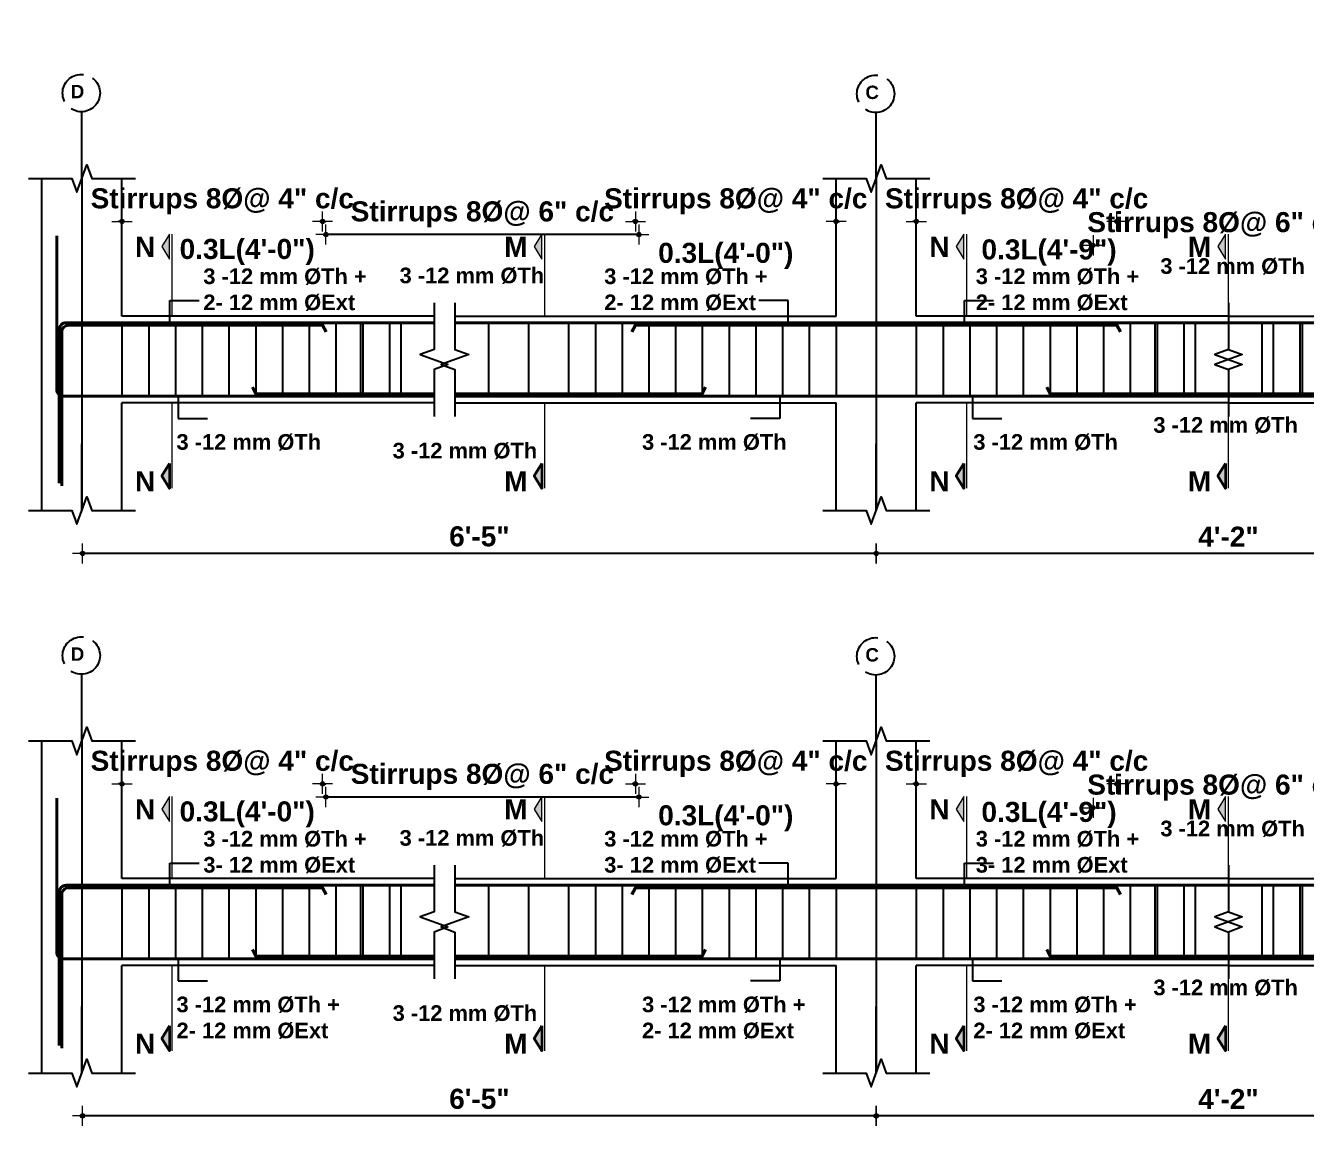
# Model space of a CAD drawing. Header units: inches. Extents: x -12071822 to 12321209, y -1222525 to 1319227.
# Drawn here: x 128550.7 to 128933.8, y 48822 to 49155.5 of the extents above; entities that cross this region are included whole.
import ezdxf

# ---------------------------------------------------------------- set-up
doc = ezdxf.new("R2010")
doc.units = ezdxf.units.IN
doc.header["$MEASUREMENT"] = 0
doc.header["$PDMODE"] = 35
doc.linetypes.add('ACAD_ISO02W100', pattern=[15, 12, -3])
for name, color, linetype, lineweight in [('BAR', 5, 'Continuous', 40), ('Dimension', 130, 'Continuous', 9), ('Hatch', 9, 'Continuous', 9), ('HATCH1', 4, 'ACAD_ISO02W100', 13), ('TEXT', 255, 'Continuous', 35), ('Windows', 151, 'Continuous', 15)]:
    doc.layers.add(name, color=color, linetype=linetype, lineweight=lineweight)
doc.layers.add('STIRRUP', color=10, linetype='Continuous')
doc.styles.add('1.8 str', font='times.ttf', dxfattribs={"width": 0.8, "height": 6})
doc.styles.add('STYLE1', font='arialbd.ttf')
doc.dimstyles.new('1.4', dxfattribs={"dimscale": 0, "dimtxt": 6, "dimasz": 0.5, "dimexe": 2, "dimexo": 9, "dimgap": 2, "dimtad": 1, "dimdec": 0, "dimlfac": 0.5, "dimzin": 3, "dimdsep": 46, "dimlunit": 4, "dimtxsty": '1.8 str', "dimblk": 'DIM', "dimcen": 3, "dimdle": 3, "dimse1": 1, "dimse2": 1, "dimclrd": 256, "dimclre": 256, "dimclrt": 7, "dimadec": 1, "dimazin": 2, "dimtfac": 1, "dimtdec": 0, "dimtix": 1, "dimtofl": 0, "dimtmove": 2, "dimatfit": 3, "dimldrblk": 'ARROW', "dimfxl": 2, "dimfrac": 2, "dimtolj": 2, "dimtzin": 0, "dimarcsym": 0})

# ---------------------------------------------------------------- blocks, each defined once
blk = doc.blocks.new('DIM')
at = {"layer": 'Dimension'}
h = blk.add_hatch(color=256, dxfattribs=at)
h.paths.add_polyline_path([(0, 1.28), (0, 0), (1.28, 0, 0.414214)])
h.paths.add_polyline_path([(1.28, 0), (0, 0), (0, -1.28, 0.414214)])
h.paths.add_polyline_path([(0, 0), (-1.28, 0, 0.414214), (0, -1.28)])
h.paths.add_polyline_path([(0, 1.28, 0.414214), (-1.28, 0), (0, 0)])
for p, q in [((-6, 0), (6, 0)), ((0, 6), (0, -6))]:
    blk.add_line(p, q, dxfattribs=at)
blk.add_circle((0, 0), 1.28, dxfattribs=at)
blk = doc.blocks.new('*D3058')
at = {"layer": 'Defpoints', "color": 0, "ltscale": 10, "transparency": 16777216}
for p in [(128817.1, 48928.63), (128817.1, 48915.09), (128877.1, 48897.58)]:
    blk.add_point(p, dxfattribs=at)
at = {"layer": 'Dimension', "lineweight": -2, "ltscale": 10, "transparency": 16777216}
for p, q in [((128816.6, 48928.63), (128816.1, 48928.63)), ((128877.6, 48928.63), (128878.1, 48928.63))]:
    blk.add_line(p, q, dxfattribs=at)
at = {"layer": 'Dimension', "lineweight": -2, "ltscale": 10, "transparency": 16777216, "xscale": 0.5, "yscale": 0.5, "zscale": 0.5}
blk.add_blockref('DIM', (128817.1, 48928.63), dxfattribs=at)
at = {"layer": 'Dimension', "lineweight": -2, "ltscale": 10, "transparency": 16777216, "xscale": 0.5, "yscale": 0.5, "zscale": 0.5, "rotation": 180}
blk.add_blockref('DIM', (128877.1, 48928.63), dxfattribs=at)
at = {"layer": 'Dimension', "color": 7, "ltscale": 10, "transparency": 16777216, "insert": (128847.1, 48934.66), "char_height": 6, "attachment_point": 5, "style": 'STYLE1'}
blk.add_mtext('\\A2;Stirrups 8%%C@ 4" c/c', dxfattribs=at)
blk = doc.blocks.new('ARROW')
at = {"layer": 'Hatch'}
h = blk.add_hatch(color=256, dxfattribs=at)
h.dxf.hatch_style = 1
h.paths.add_polyline_path([(12191115.76, -1270860.08), (12191485.38, -1270660.08), (12191115.76, -1270660.08)])
for p, q in [((12191115.76, -1270860.08), (12191115.76, -1270060.08)), ((12191015.76, -1270160.08), (12196382.95, -1270160.08)), ((12191485.38, -1270660.08), (12190746.15, -1270660.08)), ((12190746.15, -1270660.08), (12191115.76, -1270860.08)), ((12191485.38, -1270660.08), (12191115.76, -1270860.08))]:
    blk.add_line(p, q, dxfattribs=at)
blk = doc.blocks.new('*D3059')
at = {"layer": 'Defpoints', "color": 0, "ltscale": 10, "transparency": 16777216}
for p in [(128793.1, 48928.63), (128793.1, 48915.09), (128733.1, 48897.58)]:
    blk.add_point(p, dxfattribs=at)
at = {"layer": 'Dimension', "lineweight": -2, "ltscale": 10, "transparency": 16777216}
for p, q in [((128732.6, 48928.63), (128732.1, 48928.63)), ((128793.6, 48928.63), (128794.1, 48928.63))]:
    blk.add_line(p, q, dxfattribs=at)
at = {"layer": 'Dimension', "lineweight": -2, "ltscale": 10, "transparency": 16777216, "xscale": 0.5, "yscale": 0.5, "zscale": 0.5}
blk.add_blockref('DIM', (128733.1, 48928.63), dxfattribs=at)
at = {"layer": 'Dimension', "lineweight": -2, "ltscale": 10, "transparency": 16777216, "xscale": 0.5, "yscale": 0.5, "zscale": 0.5, "rotation": 180}
blk.add_blockref('DIM', (128793.1, 48928.63), dxfattribs=at)
at = {"layer": 'Dimension', "color": 7, "ltscale": 10, "transparency": 16777216, "insert": (128763.1, 48934.66), "char_height": 6, "attachment_point": 5, "style": 'STYLE1'}
blk.add_mtext('\\A2;Stirrups 8%%C@ 4" c/c', dxfattribs=at)
blk = doc.blocks.new('*D3060')
at = {"layer": 'Defpoints', "color": 0, "ltscale": 10, "transparency": 16777216}
for p in [(128579.53, 48928.63), (128579.53, 48915.09), (128639.53, 48897.58)]:
    blk.add_point(p, dxfattribs=at)
at = {"layer": 'Dimension', "lineweight": -2, "ltscale": 10, "transparency": 16777216}
for p, q in [((128579.03, 48928.63), (128578.53, 48928.63)), ((128640.03, 48928.63), (128640.53, 48928.63))]:
    blk.add_line(p, q, dxfattribs=at)
at = {"layer": 'Dimension', "lineweight": -2, "ltscale": 10, "transparency": 16777216, "xscale": 0.5, "yscale": 0.5, "zscale": 0.5}
blk.add_blockref('DIM', (128579.53, 48928.63), dxfattribs=at)
at = {"layer": 'Dimension', "lineweight": -2, "ltscale": 10, "transparency": 16777216, "xscale": 0.5, "yscale": 0.5, "zscale": 0.5, "rotation": 180}
blk.add_blockref('DIM', (128639.53, 48928.63), dxfattribs=at)
at = {"layer": 'Dimension', "color": 7, "ltscale": 10, "transparency": 16777216, "insert": (128609.53, 48934.66), "char_height": 6, "attachment_point": 5, "style": 'STYLE1'}
blk.add_mtext('\\A2;Stirrups 8%%C@ 4" c/c', dxfattribs=at)
blk = doc.blocks.new('*D3061')
at = {"layer": 'Defpoints', "color": 0, "ltscale": 10, "transparency": 16777216}
for p in [(128640.54, 48924.72), (128640.54, 48893.29), (128734.11, 48893.29)]:
    blk.add_point(p, dxfattribs=at)
at = {"layer": 'Dimension', "lineweight": -2, "ltscale": 10, "transparency": 16777216}
blk.add_line((128733.61, 48924.72), (128641.04, 48924.72), dxfattribs=at)
at = {"layer": 'Dimension', "lineweight": -2, "ltscale": 10, "transparency": 16777216, "xscale": 0.5, "yscale": 0.5, "zscale": 0.5, "rotation": 180}
blk.add_blockref('DIM', (128640.54, 48924.72), dxfattribs=at)
at = {"layer": 'Dimension', "lineweight": -2, "ltscale": 10, "transparency": 16777216, "xscale": 0.5, "yscale": 0.5, "zscale": 0.5}
blk.add_blockref('DIM', (128734.11, 48924.72), dxfattribs=at)
at = {"layer": 'Dimension', "color": 7, "ltscale": 10, "transparency": 16777216, "insert": (128687.32, 48930.75), "char_height": 6, "attachment_point": 5, "style": 'STYLE1'}
blk.add_mtext('\\A2;Stirrups 8%%C@ 6" c/c', dxfattribs=at)
blk = doc.blocks.new('*D3062')
at = {"layer": 'Defpoints', "color": 0, "ltscale": 10, "transparency": 16777216}
for p in [(128805.1, 48842.14), (129015.8, 48842.14), (128805.1, 48829.33)]:
    blk.add_point(p, dxfattribs=at)
at = {"layer": 'Dimension', "lineweight": -2, "ltscale": 10, "transparency": 16777216}
blk.add_line((129015.3, 48829.33), (128805.6, 48829.33), dxfattribs=at)
at = {"layer": 'Dimension', "lineweight": -2, "ltscale": 10, "transparency": 16777216, "xscale": 0.5, "yscale": 0.5, "zscale": 0.5, "rotation": 180}
blk.add_blockref('DIM', (128805.1, 48829.33), dxfattribs=at)
at = {"layer": 'Dimension', "lineweight": -2, "ltscale": 10, "transparency": 16777216, "xscale": 0.5, "yscale": 0.5, "zscale": 0.5}
blk.add_blockref('DIM', (129015.8, 48829.33), dxfattribs=at)
at = {"layer": 'Dimension', "color": 7, "ltscale": 10, "transparency": 16777216, "insert": (128910.45, 48834.34), "char_height": 6, "attachment_point": 5, "style": 'STYLE1'}
blk.add_mtext('\\A2;4\'-2"', dxfattribs=at)
blk = doc.blocks.new('*D3063')
at = {"layer": 'Defpoints', "color": 0, "ltscale": 10, "transparency": 16777216}
for p in [(128567.75, 48842.14), (128805.1, 48842.14), (128567.75, 48829.33)]:
    blk.add_point(p, dxfattribs=at)
at = {"layer": 'Dimension', "lineweight": -2, "ltscale": 10, "transparency": 16777216}
blk.add_line((128804.6, 48829.33), (128568.25, 48829.33), dxfattribs=at)
at = {"layer": 'Dimension', "lineweight": -2, "ltscale": 10, "transparency": 16777216, "xscale": 0.5, "yscale": 0.5, "zscale": 0.5, "rotation": 180}
blk.add_blockref('DIM', (128567.75, 48829.33), dxfattribs=at)
at = {"layer": 'Dimension', "lineweight": -2, "ltscale": 10, "transparency": 16777216, "xscale": 0.5, "yscale": 0.5, "zscale": 0.5}
blk.add_blockref('DIM', (128805.1, 48829.33), dxfattribs=at)
at = {"layer": 'Dimension', "color": 7, "ltscale": 10, "transparency": 16777216, "insert": (128686.42, 48834.39), "char_height": 6, "attachment_point": 5, "style": 'STYLE1'}
blk.add_mtext('\\A2;6\'-5"', dxfattribs=at)
blk = doc.blocks.new('*D3066')
at = {"layer": 'Defpoints', "color": 0, "ltscale": 10, "transparency": 16777216}
for p in [(128945.29, 48921.5), (128869.94, 48904.96), (128945.29, 48890.44)]:
    blk.add_point(p, dxfattribs=at)
at = {"layer": 'Dimension', "lineweight": -2, "ltscale": 10, "transparency": 16777216}
for p, q in [((128869.44, 48921.5), (128868.94, 48921.5)), ((128945.79, 48921.5), (128946.29, 48921.5))]:
    blk.add_line(p, q, dxfattribs=at)
at = {"layer": 'Dimension', "lineweight": -2, "ltscale": 10, "transparency": 16777216, "xscale": 0.5, "yscale": 0.5, "zscale": 0.5}
blk.add_blockref('DIM', (128869.94, 48921.5), dxfattribs=at)
at = {"layer": 'Dimension', "lineweight": -2, "ltscale": 10, "transparency": 16777216, "xscale": 0.5, "yscale": 0.5, "zscale": 0.5, "rotation": 180}
blk.add_blockref('DIM', (128945.29, 48921.5), dxfattribs=at)
at = {"layer": 'Dimension', "color": 7, "ltscale": 10, "transparency": 16777216, "insert": (128907.61, 48927.53), "char_height": 6, "attachment_point": 5, "style": 'STYLE1'}
blk.add_mtext('\\A2;Stirrups 8%%C@ 6" c/c', dxfattribs=at)
blk = doc.blocks.new('*D3069')
at = {"layer": 'Defpoints', "color": 0, "ltscale": 10, "transparency": 16777216}
for p in [(128817.1, 49096.93), (128817.1, 49083.38), (128877.1, 49065.87)]:
    blk.add_point(p, dxfattribs=at)
at = {"layer": 'Dimension', "lineweight": -2, "ltscale": 10, "transparency": 16777216}
for p, q in [((128816.6, 49096.93), (128816.1, 49096.93)), ((128877.6, 49096.93), (128878.1, 49096.93))]:
    blk.add_line(p, q, dxfattribs=at)
at = {"layer": 'Dimension', "lineweight": -2, "ltscale": 10, "transparency": 16777216, "xscale": 0.5, "yscale": 0.5, "zscale": 0.5}
blk.add_blockref('DIM', (128817.1, 49096.93), dxfattribs=at)
at = {"layer": 'Dimension', "lineweight": -2, "ltscale": 10, "transparency": 16777216, "xscale": 0.5, "yscale": 0.5, "zscale": 0.5, "rotation": 180}
blk.add_blockref('DIM', (128877.1, 49096.93), dxfattribs=at)
at = {"layer": 'Dimension', "color": 7, "ltscale": 10, "transparency": 16777216, "insert": (128847.1, 49102.95), "char_height": 6, "attachment_point": 5, "style": 'STYLE1'}
blk.add_mtext('\\A2;Stirrups 8%%C@ 4" c/c', dxfattribs=at)
blk = doc.blocks.new('*D3070')
at = {"layer": 'Defpoints', "color": 0, "ltscale": 10, "transparency": 16777216}
for p in [(128793.1, 49096.93), (128793.1, 49083.38), (128733.1, 49065.87)]:
    blk.add_point(p, dxfattribs=at)
at = {"layer": 'Dimension', "lineweight": -2, "ltscale": 10, "transparency": 16777216}
for p, q in [((128732.6, 49096.93), (128732.1, 49096.93)), ((128793.6, 49096.93), (128794.1, 49096.93))]:
    blk.add_line(p, q, dxfattribs=at)
at = {"layer": 'Dimension', "lineweight": -2, "ltscale": 10, "transparency": 16777216, "xscale": 0.5, "yscale": 0.5, "zscale": 0.5}
blk.add_blockref('DIM', (128733.1, 49096.93), dxfattribs=at)
at = {"layer": 'Dimension', "lineweight": -2, "ltscale": 10, "transparency": 16777216, "xscale": 0.5, "yscale": 0.5, "zscale": 0.5, "rotation": 180}
blk.add_blockref('DIM', (128793.1, 49096.93), dxfattribs=at)
at = {"layer": 'Dimension', "color": 7, "ltscale": 10, "transparency": 16777216, "insert": (128763.1, 49102.95), "char_height": 6, "attachment_point": 5, "style": 'STYLE1'}
blk.add_mtext('\\A2;Stirrups 8%%C@ 4" c/c', dxfattribs=at)
blk = doc.blocks.new('*D3071')
at = {"layer": 'Defpoints', "color": 0, "ltscale": 10, "transparency": 16777216}
for p in [(128579.53, 49096.93), (128579.53, 49083.38), (128639.53, 49065.87)]:
    blk.add_point(p, dxfattribs=at)
at = {"layer": 'Dimension', "lineweight": -2, "ltscale": 10, "transparency": 16777216}
for p, q in [((128579.03, 49096.93), (128578.53, 49096.93)), ((128640.03, 49096.93), (128640.53, 49096.93))]:
    blk.add_line(p, q, dxfattribs=at)
at = {"layer": 'Dimension', "lineweight": -2, "ltscale": 10, "transparency": 16777216, "xscale": 0.5, "yscale": 0.5, "zscale": 0.5}
blk.add_blockref('DIM', (128579.53, 49096.93), dxfattribs=at)
at = {"layer": 'Dimension', "lineweight": -2, "ltscale": 10, "transparency": 16777216, "xscale": 0.5, "yscale": 0.5, "zscale": 0.5, "rotation": 180}
blk.add_blockref('DIM', (128639.53, 49096.93), dxfattribs=at)
at = {"layer": 'Dimension', "color": 7, "ltscale": 10, "transparency": 16777216, "insert": (128609.53, 49102.95), "char_height": 6, "attachment_point": 5, "style": 'STYLE1'}
blk.add_mtext('\\A2;Stirrups 8%%C@ 4" c/c', dxfattribs=at)
blk = doc.blocks.new('*D3072')
at = {"layer": 'Defpoints', "color": 0, "ltscale": 10, "transparency": 16777216}
for p in [(128640.54, 49093.01), (128640.54, 49061.59), (128734.11, 49061.59)]:
    blk.add_point(p, dxfattribs=at)
at = {"layer": 'Dimension', "lineweight": -2, "ltscale": 10, "transparency": 16777216}
blk.add_line((128733.61, 49093.01), (128641.04, 49093.01), dxfattribs=at)
at = {"layer": 'Dimension', "lineweight": -2, "ltscale": 10, "transparency": 16777216, "xscale": 0.5, "yscale": 0.5, "zscale": 0.5, "rotation": 180}
blk.add_blockref('DIM', (128640.54, 49093.01), dxfattribs=at)
at = {"layer": 'Dimension', "lineweight": -2, "ltscale": 10, "transparency": 16777216, "xscale": 0.5, "yscale": 0.5, "zscale": 0.5}
blk.add_blockref('DIM', (128734.11, 49093.01), dxfattribs=at)
at = {"layer": 'Dimension', "color": 7, "ltscale": 10, "transparency": 16777216, "insert": (128687.32, 49099.04), "char_height": 6, "attachment_point": 5, "style": 'STYLE1'}
blk.add_mtext('\\A2;Stirrups 8%%C@ 6" c/c', dxfattribs=at)
blk = doc.blocks.new('*D3073')
at = {"layer": 'Defpoints', "color": 0, "ltscale": 10, "transparency": 16777216}
for p in [(128805.1, 49010.43), (129015.8, 49010.43), (128805.1, 48997.62)]:
    blk.add_point(p, dxfattribs=at)
at = {"layer": 'Dimension', "lineweight": -2, "ltscale": 10, "transparency": 16777216}
blk.add_line((129015.3, 48997.62), (128805.6, 48997.62), dxfattribs=at)
at = {"layer": 'Dimension', "lineweight": -2, "ltscale": 10, "transparency": 16777216, "xscale": 0.5, "yscale": 0.5, "zscale": 0.5, "rotation": 180}
blk.add_blockref('DIM', (128805.1, 48997.62), dxfattribs=at)
at = {"layer": 'Dimension', "lineweight": -2, "ltscale": 10, "transparency": 16777216, "xscale": 0.5, "yscale": 0.5, "zscale": 0.5}
blk.add_blockref('DIM', (129015.8, 48997.62), dxfattribs=at)
at = {"layer": 'Dimension', "color": 7, "ltscale": 10, "transparency": 16777216, "insert": (128910.45, 49002.63), "char_height": 6, "attachment_point": 5, "style": 'STYLE1'}
blk.add_mtext('\\A2;4\'-2"', dxfattribs=at)
blk = doc.blocks.new('*D3074')
at = {"layer": 'Defpoints', "color": 0, "ltscale": 10, "transparency": 16777216}
for p in [(128567.75, 49010.43), (128805.1, 49010.43), (128567.75, 48997.62)]:
    blk.add_point(p, dxfattribs=at)
at = {"layer": 'Dimension', "lineweight": -2, "ltscale": 10, "transparency": 16777216}
blk.add_line((128804.6, 48997.62), (128568.25, 48997.62), dxfattribs=at)
at = {"layer": 'Dimension', "lineweight": -2, "ltscale": 10, "transparency": 16777216, "xscale": 0.5, "yscale": 0.5, "zscale": 0.5, "rotation": 180}
blk.add_blockref('DIM', (128567.75, 48997.62), dxfattribs=at)
at = {"layer": 'Dimension', "lineweight": -2, "ltscale": 10, "transparency": 16777216, "xscale": 0.5, "yscale": 0.5, "zscale": 0.5}
blk.add_blockref('DIM', (128805.1, 48997.62), dxfattribs=at)
at = {"layer": 'Dimension', "color": 7, "ltscale": 10, "transparency": 16777216, "insert": (128686.42, 49002.68), "char_height": 6, "attachment_point": 5, "style": 'STYLE1'}
blk.add_mtext('\\A2;6\'-5"', dxfattribs=at)
blk = doc.blocks.new('*D3077')
at = {"layer": 'Defpoints', "color": 0, "ltscale": 10, "transparency": 16777216}
for p in [(128945.29, 49089.79), (128869.94, 49073.25), (128945.29, 49058.74)]:
    blk.add_point(p, dxfattribs=at)
at = {"layer": 'Dimension', "lineweight": -2, "ltscale": 10, "transparency": 16777216}
for p, q in [((128869.44, 49089.79), (128868.94, 49089.79)), ((128945.79, 49089.79), (128946.29, 49089.79))]:
    blk.add_line(p, q, dxfattribs=at)
at = {"layer": 'Dimension', "lineweight": -2, "ltscale": 10, "transparency": 16777216, "xscale": 0.5, "yscale": 0.5, "zscale": 0.5}
blk.add_blockref('DIM', (128869.94, 49089.79), dxfattribs=at)
at = {"layer": 'Dimension', "lineweight": -2, "ltscale": 10, "transparency": 16777216, "xscale": 0.5, "yscale": 0.5, "zscale": 0.5, "rotation": 180}
blk.add_blockref('DIM', (128945.29, 49089.79), dxfattribs=at)
at = {"layer": 'Dimension', "color": 7, "ltscale": 10, "transparency": 16777216, "insert": (128907.61, 49095.82), "char_height": 6, "attachment_point": 5, "style": 'STYLE1'}
blk.add_mtext('\\A2;Stirrups 8%%C@ 6" c/c', dxfattribs=at)

msp = doc.modelspace()

# ---------------------------------------------------------------- hatches: boundary and pattern name
at = {"layer": 'TEXT', "ltscale": 10}
for points in [[(128593.73, 49093.17), (128593.73, 49085.67), (128591.42, 49089.42)], [(128705.11, 49093.17), (128705.11, 49085.67), (128702.8, 49089.42)], [(128831.3, 49093.17), (128831.3, 49085.67), (128828.99, 49089.42)], [(128909.59, 49093.17), (128909.59, 49085.67), (128907.28, 49089.42)], [(128593.73, 49017.03), (128593.73, 49024.53), (128591.42, 49020.78)], [(128705.11, 49017.03), (128705.11, 49024.53), (128702.8, 49020.78)], [(128831.3, 49017.03), (128831.3, 49024.53), (128828.99, 49020.78)], [(128909.59, 49017.03), (128909.59, 49024.53), (128907.28, 49020.78)], [(128593.73, 48924.87), (128593.73, 48917.37), (128591.42, 48921.12)], [(128705.11, 48924.87), (128705.11, 48917.37), (128702.8, 48921.12)], [(128831.3, 48924.87), (128831.3, 48917.37), (128828.99, 48921.12)], [(128909.59, 48924.87), (128909.59, 48917.37), (128907.28, 48921.12)], [(128593.73, 48848.74), (128593.73, 48856.24), (128591.42, 48852.49)], [(128705.11, 48848.74), (128705.11, 48856.24), (128702.8, 48852.49)], [(128831.3, 48848.74), (128831.3, 48856.24), (128828.99, 48852.49)], [(128909.59, 48848.74), (128909.59, 48856.24), (128907.28, 48852.49)]]:
    msp.add_hatch(color=256, dxfattribs=at).paths.add_polyline_path(points)

# ---------------------------------------------------------------- linework, layer by layer
for p, q in [((128567.53, 49109.79), (128567.53, 49129.74)), ((128805.1, 49109.79), (128805.1, 49129.74)), ((128567.53, 49109.79), (128567.53, 49010.43)), ((128805.1, 49109.79), (128805.1, 49010.43)), ((128567.53, 49010.43), (128567.53, 49030.38)), ((128805.1, 49010.43), (128805.1, 49030.38)), ((128567.53, 48941.49), (128567.53, 48961.45)), ((128805.1, 48941.49), (128805.1, 48961.45)), ((128567.53, 48941.49), (128567.53, 48842.14)), ((128805.1, 48941.49), (128805.1, 48842.14)), ((128567.53, 48842.14), (128567.53, 48862.09)), ((128805.1, 48842.14), (128805.1, 48862.09))]:
    msp.add_line(p, q)
at = {"ltscale": 10}
for p, q in [((128555.53, 49065.87), (128555.53, 49109.79)), ((128579.53, 49068.62), (128579.53, 49109.79)), ((128793.1, 49068.62), (128793.1, 49109.79)), ((128817.1, 49068.62), (128817.1, 49109.79)), ((128672.88, 49068.62), (128579.53, 49068.62)), ((128679.1, 49068.62), (128793.1, 49068.62)), ((128910.45, 49068.62), (128817.1, 49068.62)), ((128910.45, 49068.62), (129003.8, 49068.62)), ((128555.53, 49010.43), (128555.53, 49065.87)), ((128672.88, 49042.62), (128579.53, 49042.62)), ((128579.53, 49010.43), (128579.53, 49042.62)), ((128679.1, 49042.62), (128793.1, 49042.62)), ((128793.1, 49010.43), (128793.1, 49042.62)), ((128910.45, 49042.62), (128817.1, 49042.62)), ((128817.1, 49010.43), (128817.1, 49042.62)), ((128910.45, 49042.62), (129003.8, 49042.62)), ((128555.53, 48897.58), (128555.53, 48941.49)), ((128579.53, 48900.33), (128579.53, 48941.49)), ((128793.1, 48900.33), (128793.1, 48941.49)), ((128817.1, 48900.33), (128817.1, 48941.49)), ((128672.88, 48900.33), (128579.53, 48900.33)), ((128679.1, 48900.33), (128793.1, 48900.33)), ((128910.45, 48900.33), (128817.1, 48900.33)), ((128910.45, 48900.33), (129003.8, 48900.33)), ((128555.53, 48842.14), (128555.53, 48897.58)), ((128672.88, 48874.33), (128579.53, 48874.33)), ((128579.53, 48842.14), (128579.53, 48874.33)), ((128679.1, 48874.33), (128793.1, 48874.33)), ((128793.1, 48842.14), (128793.1, 48874.33)), ((128910.45, 48874.33), (128817.1, 48874.33)), ((128817.1, 48842.14), (128817.1, 48874.33)), ((128910.45, 48874.33), (129003.8, 48874.33))]:
    msp.add_line(p, q, dxfattribs=at)
at = {"linetype": 'Continuous', "ltscale": 10}
for points in [[(128551.53, 49109.79), (128564.53, 49109.79), (128566.03, 49105.66), (128569.03, 49113.91), (128570.53, 49109.79), (128583.53, 49109.79)], [(128789.1, 49109.79), (128802.1, 49109.79), (128803.6, 49105.66), (128806.6, 49113.91), (128808.1, 49109.79), (128821.1, 49109.79)], [(128672.88, 49072.62), (128672.88, 49058.62), (128668.76, 49057.12), (128677, 49054.12), (128672.88, 49052.62), (128672.88, 49038.62)], [(128672.88, 49072.62), (128672.88, 49058.62), (128668.76, 49057.12), (128677, 49054.12), (128672.88, 49052.62), (128672.88, 49038.62)], [(128679.1, 49072.62), (128679.1, 49058.62), (128683.22, 49057.12), (128674.98, 49054.12), (128679.1, 49052.62), (128679.1, 49038.62)], [(128679.1, 49072.62), (128679.1, 49058.62), (128683.22, 49057.12), (128674.98, 49054.12), (128679.1, 49052.62), (128679.1, 49038.62)], [(128910.45, 49072.62), (128910.45, 49058.62), (128906.33, 49057.12), (128914.57, 49054.12), (128910.45, 49052.62), (128910.45, 49038.62)], [(128910.45, 49072.62), (128910.45, 49058.62), (128906.33, 49057.12), (128914.57, 49054.12), (128910.45, 49052.62), (128910.45, 49038.62)], [(128910.45, 49072.62), (128910.45, 49058.62), (128914.57, 49057.12), (128906.33, 49054.12), (128910.45, 49052.62), (128910.45, 49038.62)], [(128910.45, 49072.62), (128910.45, 49058.62), (128914.57, 49057.12), (128906.33, 49054.12), (128910.45, 49052.62), (128910.45, 49038.62)], [(128551.53, 49010.43), (128564.53, 49010.43), (128566.03, 49006.31), (128569.03, 49014.55), (128570.53, 49010.43), (128583.53, 49010.43)], [(128789.1, 49010.43), (128802.1, 49010.43), (128803.6, 49006.31), (128806.6, 49014.55), (128808.1, 49010.43), (128821.1, 49010.43)], [(128551.53, 48941.49), (128564.53, 48941.49), (128566.03, 48937.37), (128569.03, 48945.61), (128570.53, 48941.49), (128583.53, 48941.49)], [(128789.1, 48941.49), (128802.1, 48941.49), (128803.6, 48937.37), (128806.6, 48945.61), (128808.1, 48941.49), (128821.1, 48941.49)], [(128672.88, 48904.33), (128672.88, 48890.33), (128668.76, 48888.83), (128677, 48885.83), (128672.88, 48884.33), (128672.88, 48870.33)], [(128672.88, 48904.33), (128672.88, 48890.33), (128668.76, 48888.83), (128677, 48885.83), (128672.88, 48884.33), (128672.88, 48870.33)], [(128679.1, 48904.33), (128679.1, 48890.33), (128683.22, 48888.83), (128674.98, 48885.83), (128679.1, 48884.33), (128679.1, 48870.33)], [(128679.1, 48904.33), (128679.1, 48890.33), (128683.22, 48888.83), (128674.98, 48885.83), (128679.1, 48884.33), (128679.1, 48870.33)], [(128910.45, 48904.33), (128910.45, 48890.33), (128906.33, 48888.83), (128914.57, 48885.83), (128910.45, 48884.33), (128910.45, 48870.33)], [(128910.45, 48904.33), (128910.45, 48890.33), (128906.33, 48888.83), (128914.57, 48885.83), (128910.45, 48884.33), (128910.45, 48870.33)], [(128910.45, 48904.33), (128910.45, 48890.33), (128914.57, 48888.83), (128906.33, 48885.83), (128910.45, 48884.33), (128910.45, 48870.33)], [(128910.45, 48904.33), (128910.45, 48890.33), (128914.57, 48888.83), (128906.33, 48885.83), (128910.45, 48884.33), (128910.45, 48870.33)], [(128551.53, 48842.14), (128564.53, 48842.14), (128566.03, 48838.02), (128569.03, 48846.26), (128570.53, 48842.14), (128583.53, 48842.14)], [(128789.1, 48842.14), (128802.1, 48842.14), (128803.6, 48838.02), (128806.6, 48846.26), (128808.1, 48842.14), (128821.1, 48842.14)]]:
    msp.add_lwpolyline(points, dxfattribs=at)
at = {"layer": 'BAR', "ltscale": 10}
for p, q in [((128567.53, 49066.62), (128672.88, 49066.62)), ((128805.1, 49066.62), (128679.1, 49066.62)), ((128805.1, 49066.62), (128910.45, 49066.62)), ((129015.8, 49066.62), (128910.45, 49066.62)), ((128567.53, 49044.62), (128672.88, 49044.62)), ((128805.1, 49044.62), (128679.1, 49044.62)), ((128805.1, 49044.62), (128910.45, 49044.62)), ((129015.8, 49044.62), (128910.45, 49044.62)), ((128567.53, 48898.33), (128672.88, 48898.33)), ((128805.1, 48898.33), (128679.1, 48898.33)), ((128805.1, 48898.33), (128910.45, 48898.33)), ((129015.8, 48898.33), (128910.45, 48898.33)), ((128567.53, 48876.33), (128672.88, 48876.33)), ((128805.1, 48876.33), (128679.1, 48876.33)), ((128805.1, 48876.33), (128910.45, 48876.33)), ((129015.8, 48876.33), (128910.45, 48876.33))]:
    msp.add_line(p, q, dxfattribs=at)
for points in [[(128579.53, 49044.62), (128562.05, 49044.62, -0.414214), (128560.03, 49046.64), (128560.03, 49092.62)], [(128560.78, 49018.62), (128560.78, 49064.6, -0.414214), (128562.8, 49066.62), (128579.53, 49066.62)], [(128561.53, 49017.87), (128561.53, 49063.85, -0.414214), (128563.55, 49065.87), (128579.53, 49065.87)], [(128579.53, 48876.33), (128562.05, 48876.33, -0.414214), (128560.03, 48878.34), (128560.03, 48924.33)], [(128560.78, 48850.33), (128560.78, 48896.31, -0.414214), (128562.8, 48898.33), (128579.53, 48898.33)], [(128561.53, 48849.58), (128561.53, 48895.56, -0.414214), (128563.55, 48897.58), (128579.53, 48897.58)]]:
    msp.add_lwpolyline(points, format="xyb", dxfattribs=at)
for points in [[(128640.58, 49063.87), (128639.53, 49065.87), (128567.53, 49065.87)], [(128732.06, 49063.87), (128733.1, 49065.87), (128805.1, 49065.87)], [(128878.14, 49063.87), (128877.1, 49065.87), (128805.1, 49065.87)], [(128618.58, 49047.37), (128619.53, 49045.37), (128672.88, 49045.37)], [(128754.05, 49047.37), (128753.1, 49045.37), (128679.1, 49045.37)], [(128856.14, 49047.37), (128857.1, 49045.37), (128910.45, 49045.37)], [(128964.76, 49047.37), (128963.8, 49045.37), (128910.45, 49045.37)], [(128640.58, 48895.58), (128639.53, 48897.58), (128567.53, 48897.58)], [(128732.06, 48895.58), (128733.1, 48897.58), (128805.1, 48897.58)], [(128878.14, 48895.58), (128877.1, 48897.58), (128805.1, 48897.58)], [(128618.58, 48879.08), (128619.53, 48877.08), (128672.88, 48877.08)], [(128754.05, 48879.08), (128753.1, 48877.08), (128679.1, 48877.08)], [(128856.14, 48879.08), (128857.1, 48877.08), (128910.45, 48877.08)], [(128964.76, 48879.08), (128963.8, 48877.08), (128910.45, 48877.08)]]:
    msp.add_lwpolyline(points, dxfattribs=at)
at = {"layer": 'Dimension', "ltscale": 10}
for p, q in [((128594.59, 49068.62), (128594.59, 49093.12)), ((128705.97, 49068.62), (128705.97, 49093.12)), ((128832.16, 49068.62), (128832.16, 49093.12)), ((128910.45, 49068.62), (128910.45, 49093.12)), ((128594.59, 49017.08), (128594.59, 49042.62)), ((128705.97, 49017.08), (128705.97, 49042.62)), ((128832.16, 49017.08), (128832.16, 49042.62)), ((128910.45, 49017.08), (128910.45, 49042.62)), ((128594.59, 48900.33), (128594.59, 48924.83)), ((128705.97, 48900.33), (128705.97, 48924.83)), ((128832.16, 48900.33), (128832.16, 48924.83)), ((128910.45, 48900.33), (128910.45, 48924.83)), ((128594.59, 48848.78), (128594.59, 48874.33)), ((128705.97, 48848.78), (128705.97, 48874.33)), ((128832.16, 48848.78), (128832.16, 48874.33)), ((128910.45, 48848.78), (128910.45, 48874.33))]:
    msp.add_line(p, q, dxfattribs=at)
for points in [[(128593.73, 49085.67), (128593.73, 49093.17), (128591.42, 49089.42), (128593.73, 49085.67)], [(128705.11, 49085.67), (128705.11, 49093.17), (128702.8, 49089.42), (128705.11, 49085.67)], [(128831.3, 49085.67), (128831.3, 49093.17), (128828.99, 49089.42), (128831.3, 49085.67)], [(128909.59, 49085.67), (128909.59, 49093.17), (128907.28, 49089.42), (128909.59, 49085.67)], [(128593.73, 48917.37), (128593.73, 48924.87), (128591.42, 48921.12), (128593.73, 48917.37)], [(128705.11, 48917.37), (128705.11, 48924.87), (128702.8, 48921.12), (128705.11, 48917.37)], [(128831.3, 48917.37), (128831.3, 48924.87), (128828.99, 48921.12), (128831.3, 48917.37)], [(128909.59, 48917.37), (128909.59, 48924.87), (128907.28, 48921.12), (128909.59, 48917.37)]]:
    msp.add_lwpolyline(points, dxfattribs=at)
at = {"layer": 'HATCH1', "lineweight": 25}
for centre in [(128567.37, 49135.34), (128804.93, 49135.11), (128567.37, 48967.04), (128804.93, 48966.82)]:
    msp.add_circle(centre, 5.6, dxfattribs=at)
at = {"layer": 'STIRRUP'}
for p, q in [((128579.53, 49067.02), (128579.53, 49044.22)), ((128587.53, 49067.02), (128587.53, 49044.22)), ((128595.53, 49067.02), (128595.53, 49044.22)), ((128603.53, 49067.02), (128603.53, 49044.22)), ((128611.53, 49067.02), (128611.53, 49044.22)), ((128619.53, 49067.02), (128619.53, 49044.22)), ((128627.53, 49067.02), (128627.53, 49044.22)), ((128635.53, 49067.02), (128635.53, 49044.22)), ((128643.53, 49067.02), (128643.53, 49044.22)), ((128650.88, 49067.02), (128650.88, 49044.22)), ((128651.53, 49067.02), (128651.53, 49044.22)), ((128659.53, 49067.02), (128659.53, 49044.22)), ((128662.88, 49067.02), (128662.88, 49044.22)), ((128689.1, 49067.02), (128689.1, 49044.22)), ((128701.1, 49067.02), (128701.1, 49044.22)), ((128713.1, 49067.02), (128713.1, 49044.22)), ((128721.1, 49067.02), (128721.1, 49044.22)), ((128729.1, 49067.02), (128729.1, 49044.22)), ((128737.1, 49067.02), (128737.1, 49044.22)), ((128745.1, 49067.02), (128745.1, 49044.22)), ((128753.1, 49067.02), (128753.1, 49044.22)), ((128761.1, 49067.02), (128761.1, 49044.22)), ((128769.1, 49067.02), (128769.1, 49044.22)), ((128777.1, 49067.02), (128777.1, 49044.22)), ((128785.1, 49067.02), (128785.1, 49044.22)), ((128793.1, 49067.02), (128793.1, 49044.22)), ((128817.1, 49067.02), (128817.1, 49044.22)), ((128825.1, 49067.02), (128825.1, 49044.22)), ((128833.1, 49067.02), (128833.1, 49044.22)), ((128841.1, 49067.02), (128841.1, 49044.22)), ((128849.1, 49067.02), (128849.1, 49044.22)), ((128857.1, 49067.02), (128857.1, 49044.22)), ((128865.1, 49067.02), (128865.1, 49044.22)), ((128873.1, 49067.02), (128873.1, 49044.22)), ((128881.1, 49067.02), (128881.1, 49044.22)), ((128888.45, 49067.02), (128888.45, 49044.22)), ((128889.1, 49067.02), (128889.1, 49044.22)), ((128897.1, 49067.02), (128897.1, 49044.22)), ((128900.45, 49067.02), (128900.45, 49044.22)), ((128920.45, 49067.02), (128920.45, 49044.22)), ((128923.8, 49067.02), (128923.8, 49044.22)), ((128931.8, 49067.02), (128931.8, 49044.22)), ((128932.45, 49067.02), (128932.45, 49044.22)), ((128579.53, 48898.73), (128579.53, 48875.93)), ((128587.53, 48898.73), (128587.53, 48875.93)), ((128595.53, 48898.73), (128595.53, 48875.93)), ((128603.53, 48898.73), (128603.53, 48875.93)), ((128611.53, 48898.73), (128611.53, 48875.93)), ((128619.53, 48898.73), (128619.53, 48875.93)), ((128627.53, 48898.73), (128627.53, 48875.93)), ((128635.53, 48898.73), (128635.53, 48875.93)), ((128643.53, 48898.73), (128643.53, 48875.93)), ((128650.88, 48898.73), (128650.88, 48875.93)), ((128651.53, 48898.73), (128651.53, 48875.93)), ((128659.53, 48898.73), (128659.53, 48875.93)), ((128662.88, 48898.73), (128662.88, 48875.93)), ((128689.1, 48898.73), (128689.1, 48875.93)), ((128701.1, 48898.73), (128701.1, 48875.93)), ((128713.1, 48898.73), (128713.1, 48875.93)), ((128721.1, 48898.73), (128721.1, 48875.93)), ((128729.1, 48898.73), (128729.1, 48875.93)), ((128737.1, 48898.73), (128737.1, 48875.93)), ((128745.1, 48898.73), (128745.1, 48875.93)), ((128753.1, 48898.73), (128753.1, 48875.93)), ((128761.1, 48898.73), (128761.1, 48875.93)), ((128769.1, 48898.73), (128769.1, 48875.93)), ((128777.1, 48898.73), (128777.1, 48875.93)), ((128785.1, 48898.73), (128785.1, 48875.93)), ((128793.1, 48898.73), (128793.1, 48875.93)), ((128817.1, 48898.73), (128817.1, 48875.93)), ((128825.1, 48898.73), (128825.1, 48875.93)), ((128833.1, 48898.73), (128833.1, 48875.93)), ((128841.1, 48898.73), (128841.1, 48875.93)), ((128849.1, 48898.73), (128849.1, 48875.93)), ((128857.1, 48898.73), (128857.1, 48875.93)), ((128865.1, 48898.73), (128865.1, 48875.93)), ((128873.1, 48898.73), (128873.1, 48875.93)), ((128881.1, 48898.73), (128881.1, 48875.93)), ((128888.45, 48898.73), (128888.45, 48875.93)), ((128889.1, 48898.73), (128889.1, 48875.93)), ((128897.1, 48898.73), (128897.1, 48875.93)), ((128900.45, 48898.73), (128900.45, 48875.93)), ((128920.45, 48898.73), (128920.45, 48875.93)), ((128923.8, 48898.73), (128923.8, 48875.93)), ((128931.8, 48898.73), (128931.8, 48875.93)), ((128932.45, 48898.73), (128932.45, 48875.93))]:
    msp.add_line(p, q, dxfattribs=at)
at = {"layer": 'TEXT', "ltscale": 10}
for points in [[(128593.73, 49024.53), (128593.73, 49017.03), (128591.42, 49020.78), (128593.73, 49024.53)], [(128705.11, 49024.53), (128705.11, 49017.03), (128702.8, 49020.78), (128705.11, 49024.53)], [(128831.3, 49024.53), (128831.3, 49017.03), (128828.99, 49020.78), (128831.3, 49024.53)], [(128909.59, 49024.53), (128909.59, 49017.03), (128907.28, 49020.78), (128909.59, 49024.53)], [(128593.73, 48856.24), (128593.73, 48848.74), (128591.42, 48852.49), (128593.73, 48856.24)], [(128705.11, 48856.24), (128705.11, 48848.74), (128702.8, 48852.49), (128705.11, 48856.24)], [(128831.3, 48856.24), (128831.3, 48848.74), (128828.99, 48852.49), (128831.3, 48856.24)], [(128909.59, 48856.24), (128909.59, 48848.74), (128907.28, 48852.49), (128909.59, 48856.24)]]:
    msp.add_lwpolyline(points, dxfattribs=at)
at = {"layer": 'Windows'}
msp.add_circle((127888.68, 49173.51), 6257.09, dxfattribs=at)

# ---------------------------------------------------------------- texts
at = {"layer": 'HATCH1', "lineweight": 25, "style": 'STYLE1'}
for s, p in [('D', (128564.22, 49133.79)), ('C', (128801.87, 49133.56)), ('D', (128564.22, 48965.49)), ('C', (128801.87, 48965.27))]:
    msp.add_text(s, height=4, dxfattribs=at).set_placement(p)
at = {"layer": 'TEXT', "ltscale": 10, "style": 'STYLE1'}
for s, height, p in [('N', 6, (128583.43, 49086.33)), ('M', 6, (128693.84, 49086.33)), ('N', 6, (128820.99, 49086.33)), ('M', 6, (128898.32, 49086.33)), ('3 -12 mm %%CTh ', 4.68, (128890.08, 49081.25)), ('3 -12 mm %%CTh ', 4.68, (128662.56, 49078.44)), ('3 -12 mm %%CTh ', 4.68, (128888, 49033.71)), ('3 -12 mm %%CTh ', 4.68, (128660.48, 49026.03)), ('N', 6, (128583.43, 49016.2)), ('M', 6, (128693.84, 49016.2)), ('N', 6, (128820.99, 49016.2)), ('M', 6, (128898.32, 49016.2)), ('N', 6, (128583.43, 48918.04)), ('M', 6, (128693.84, 48918.04)), ('N', 6, (128820.99, 48918.04)), ('M', 6, (128898.32, 48918.04)), ('3 -12 mm %%CTh ', 4.68, (128890.08, 48912.96)), ('3 -12 mm %%CTh ', 4.68, (128662.56, 48910.15)), ('3 -12 mm %%CTh ', 4.68, (128888, 48865.41)), ('3 -12 mm %%CTh ', 4.68, (128660.48, 48857.74)), ('N', 6, (128583.43, 48847.91)), ('M', 6, (128693.84, 48847.91)), ('N', 6, (128820.99, 48847.91)), ('M', 6, (128898.32, 48847.91))]:
    msp.add_text(s, height=height, dxfattribs=at).set_placement(p)
at = {"layer": 'TEXT', "style": 'STYLE1'}
for s, p in [('0.3L(4\'-0")', (128596.77, 49085.7)), ('0.3L(4\'-9")', (128836.58, 49085.56)), ('0.3L(4\'-0")', (128739.9, 49084.54)), ('0.3L(4\'-0")', (128596.77, 48917.41)), ('0.3L(4\'-9")', (128836.58, 48917.27)), ('0.3L(4\'-0")', (128739.9, 48916.25))]:
    msp.add_text(s, height=6, dxfattribs=at).set_placement(p)
at = {"layer": 'TEXT', "ltscale": 10, "char_height": 4.68, "attachment_point": 1, "style": 'STYLE1'}
for s, width, insert in [('3 -12 mm %%CTh + 2- 12 mm %%CExt', 53.0695, (128603.86, 49082.87)), ('3 -12 mm %%CTh + 2- 12 mm %%CExt', 51.4226, (128723.76, 49082.87)), ('3 -12 mm %%CTh + 2- 12 mm %%CExt', 53.0695, (128834.88, 49082.87)), ('3 -12 mm %%CTh ', 53.0695, (128595.84, 49033.3)), ('3 -12 mm %%CTh ', 52.0465, (128735.07, 49033.3)), ('3 -12 mm %%CTh ', 53.0695, (128834.15, 49033.3)), ('3 -12 mm %%CTh + 3- 12 mm %%CExt', 53.0695, (128603.86, 48914.58)), ('3 -12 mm %%CTh + 3- 12 mm %%CExt', 51.4226, (128723.76, 48914.58)), ('3 -12 mm %%CTh + 3- 12 mm %%CExt', 53.0695, (128834.88, 48914.58)), ('3 -12 mm %%CTh + 2- 12 mm %%CExt', 53.0695, (128595.84, 48865.01)), ('3 -12 mm %%CTh + 2- 12 mm %%CExt', 52.0465, (128735.07, 48865.01)), ('3 -12 mm %%CTh + 2- 12 mm %%CExt', 53.0695, (128834.15, 48865.01))]:
    msp.add_mtext_dynamic_manual_height_columns(s, width=width, gutter_width=1, heights=[0], dxfattribs=dict(at, insert=insert))

# ---------------------------------------------------------------- dimensions: what is measured, and where the dimension line sits
at = {"layer": 'Dimension', "ltscale": 10}
for base, p1, p2, text, picture, middle in [((128579.53, 49096.93), (128639.53, 49065.87), (128579.53, 49083.38), 'Stirrups 8%%C@ 4" c/c', '*D3071', (128609.53, 49102.95)), ((128817.1, 49096.93), (128877.1, 49065.87), (128817.1, 49083.38), 'Stirrups 8%%C@ 4" c/c', '*D3069', (128847.1, 49102.95)), ((128640.54, 49093.01), (128734.11, 49061.59), (128640.54, 49061.59), 'Stirrups 8%%C@ 6" c/c', '*D3072', (128687.32, 49099.04)), ((128567.75, 48997.62), (128805.1, 49010.43), (128567.75, 49010.43), '6\'-5"', '*D3074', (128686.42, 49002.68)), ((128805.1, 48997.62), (129015.8, 49010.43), (128805.1, 49010.43), '4\'-2"', '*D3073', (128910.45, 49002.63)), ((128579.53, 48928.63), (128639.53, 48897.58), (128579.53, 48915.09), 'Stirrups 8%%C@ 4" c/c', '*D3060', (128609.53, 48934.66)), ((128817.1, 48928.63), (128877.1, 48897.58), (128817.1, 48915.09), 'Stirrups 8%%C@ 4" c/c', '*D3058', (128847.1, 48934.66)), ((128640.54, 48924.72), (128734.11, 48893.29), (128640.54, 48893.29), 'Stirrups 8%%C@ 6" c/c', '*D3061', (128687.32, 48930.75)), ((128567.75, 48829.33), (128805.1, 48842.14), (128567.75, 48842.14), '6\'-5"', '*D3063', (128686.42, 48834.39)), ((128805.1, 48829.33), (129015.8, 48842.14), (128805.1, 48842.14), '4\'-2"', '*D3062', (128910.45, 48834.34))]:
    dim = msp.add_linear_dim(base=base, p1=p1, p2=p2, angle=180, text=text, dimstyle='1.4', override={"dimscale": 1, "dimtxsty": 'STYLE1'}, dxfattribs=at)
    dim.commit()
    dim.dimension.update_dxf_attribs({"geometry": picture, "text_midpoint": middle})
for base, p1, p2, text, picture, middle in [((128793.1, 49096.93), (128733.1, 49065.87), (128793.1, 49083.38), 'Stirrups 8%%C@ 4" c/c', '*D3070', (128763.1, 49102.95)), ((128945.29, 49089.79), (128869.94, 49073.25), (128945.29, 49058.74), 'Stirrups 8%%C@ 6" c/c', '*D3077', (128907.61, 49095.82)), ((128793.1, 48928.63), (128733.1, 48897.58), (128793.1, 48915.09), 'Stirrups 8%%C@ 4" c/c', '*D3059', (128763.1, 48934.66)), ((128945.29, 48921.5), (128869.94, 48904.96), (128945.29, 48890.44), 'Stirrups 8%%C@ 6" c/c', '*D3066', (128907.61, 48927.53))]:
    dim = msp.add_linear_dim(base=base, p1=p1, p2=p2, text=text, dimstyle='1.4', override={"dimscale": 1, "dimtxsty": 'STYLE1'}, dxfattribs=at)
    dim.commit()
    dim.dimension.update_dxf_attribs({"geometry": picture, "text_midpoint": middle})

# ---------------------------------------------------------------- leaders
for points in [[(128593.89, 49067.02), (128593.89, 49073.23), (128602.61, 49073.23)], [(128778.74, 49067.02), (128778.74, 49073.23), (128770.02, 49073.23)], [(128831.46, 49067.02), (128831.46, 49073.23), (128840.18, 49073.23)], [(128596.37, 49044.22), (128596.37, 49038.01), (128605.09, 49038.01)], [(128776.26, 49044.22), (128776.26, 49038.01), (128767.54, 49038.01)], [(128833.94, 49044.22), (128833.94, 49038.01), (128842.66, 49038.01)], [(128593.89, 48898.73), (128593.89, 48904.94), (128602.61, 48904.94)], [(128778.74, 48898.73), (128778.74, 48904.94), (128770.02, 48904.94)], [(128831.46, 48898.73), (128831.46, 48904.94), (128840.18, 48904.94)], [(128596.37, 48875.93), (128596.37, 48869.72), (128605.09, 48869.72)], [(128776.26, 48875.93), (128776.26, 48869.72), (128767.54, 48869.72)], [(128833.94, 48875.93), (128833.94, 48869.72), (128842.66, 48869.72)]]:
    msp.add_leader(points, dimstyle='1.4', override={"dimscale": 1, "dimtxsty": 'STYLE1'}, dxfattribs=at)

doc.saveas('drawing.dxf')
